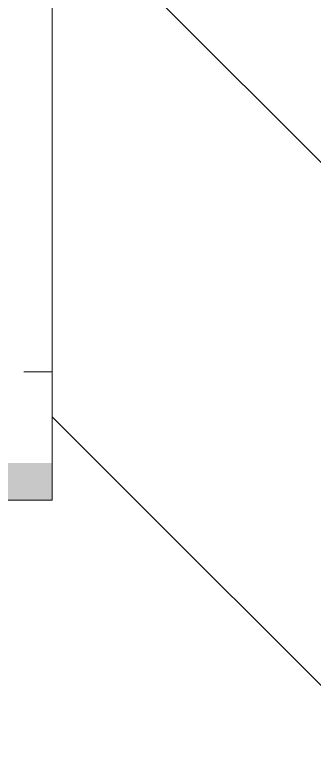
# Model space of a CAD drawing. Header units: millimetres. Extents: x -1113 to 415037, y -3642 to 28069.
# Drawn here: x 86314.7 to 86476.2, y 13321.8 to 13726.3 of the extents above; entities that cross this region are included whole.
import ezdxf

# ---------------------------------------------------------------- set-up
doc = ezdxf.new("R2010")
doc.units = ezdxf.units.MM
doc.layers.add('0) Стена 3.93м', color=3, linetype='Continuous', lineweight=60)
doc.layers.add('I-WALL', color=7, linetype='Continuous', lineweight=5)
doc.layers.add('A-WALL-1', color=9, linetype='Continuous', lineweight=5, true_color=0x808080)
pattern_1 = [(135, (0, 0), (-141.42136, -141.42136), [])]
pattern_2 = [(0, (0, 0), (243.84, 60.96), [20.117, -162.763, 20.117, -162.763, -975.36]), (0, (0, 0), (243.84, 60.96), [-365.76, 20.117, -345.643, 20.117, -162.763, -426.72]), (0, (0, 0), (243.84, 60.96), [-914.4, 20.117, -101.803, 20.117, -284.683]), (120, (91.44, 30.48), (-174.71291, 180.691634), [20.117, -162.763, 20.117, -162.763, -975.36]), (120, (91.44, 30.48), (-174.71291, 180.691634), [-365.76, 20.117, -345.643, 20.117, -162.763, -426.72]), (120, (91.44, 30.48), (-174.71291, 180.691634), [-914.4, 20.117, -101.803, 20.117, -284.683]), (240, (121.92, 152.4), (-69.12709, -241.651634), [20.117, -162.763, 20.117, -162.763, -975.36]), (240, (121.92, 152.4), (-69.12709, -241.651634), [-365.76, 20.117, -345.643, 20.117, -162.763, -426.72]), (240, (121.92, 152.4), (-69.12709, -241.651634), [-914.4, 20.117, -101.803, 20.117, -284.683])]

# ---------------------------------------------------------------- blocks, each defined once
blk = doc.blocks.new('1floor')
at = {"layer": 'I-WALL'}
h = blk.add_hatch(dxfattribs=at)
h.set_pattern_fill('FP_191', color=256, style=0, pattern_type=2)
h.set_pattern_definition(pattern_2)
h.paths.add_polyline_path([(86270, 13620), (86270, 16100), (86250, 16100), (86250.03, 13620)])
h = blk.add_hatch(dxfattribs=at)
h.set_pattern_fill('FP_23', color=256, style=0, pattern_type=2)
h.set_pattern_definition(pattern_1)
h.paths.add_polyline_path([(86470, 13600), (86470, 16100), (86270, 16100), (86270, 13600), (86325.86, 13600)])
h = blk.add_hatch(dxfattribs=at)
h.set_pattern_fill('FP_191', color=256, style=0, pattern_type=2)
h.set_pattern_definition(pattern_2)
h.paths.add_polyline_path([(85110, 13600), (85110, 13608), (85140, 13608), (85140, 13620), (70810, 13619.99), (70810, 13600), (85040, 13600)])
h.paths.add_polyline_path([(86250, 13600), (86270, 13600), (86270, 13620), (86090, 13620), (86090, 13608), (86120, 13608), (86120, 13600)])
h = blk.add_hatch(dxfattribs=at)
h.set_pattern_fill('FP_23', color=256, style=0, pattern_type=2)
h.set_pattern_definition(pattern_1)
h.paths.add_polyline_path([(88388.92, 13400), (88410, 13400), (88410, 13600), (88200, 13600), (88200, 13400), (88380, 13400)])
h.paths.add_polyline_path([(87357.39, 13400), (87500, 13400), (87500, 13600), (87318.4, 13600), (87318.4, 13400)])
h.paths.add_polyline_path([(86470, 13400), (86618.4, 13400), (86618.4, 13600), (86090, 13600), (86090, 13400), (86325.86, 13400)])
h.paths.add_polyline_path([(84750, 13400), (85140, 13400), (85140, 13600), (84700, 13600), (84700, 13400), (84724.31, 13400)])
at = {"layer": 'A-WALL-1'}
for p, q in [((86270, 17050), (86270, 13600)), ((86270, 13600), (86120, 13600))]:
    blk.add_line(p, q, dxfattribs=at)

msp = doc.modelspace()

# ---------------------------------------------------------------- block references
at = {"layer": '0) Стена 3.93м'}
msp.add_blockref('1floor', (64.7, -136.06), dxfattribs=at)

doc.saveas('drawing.dxf')
